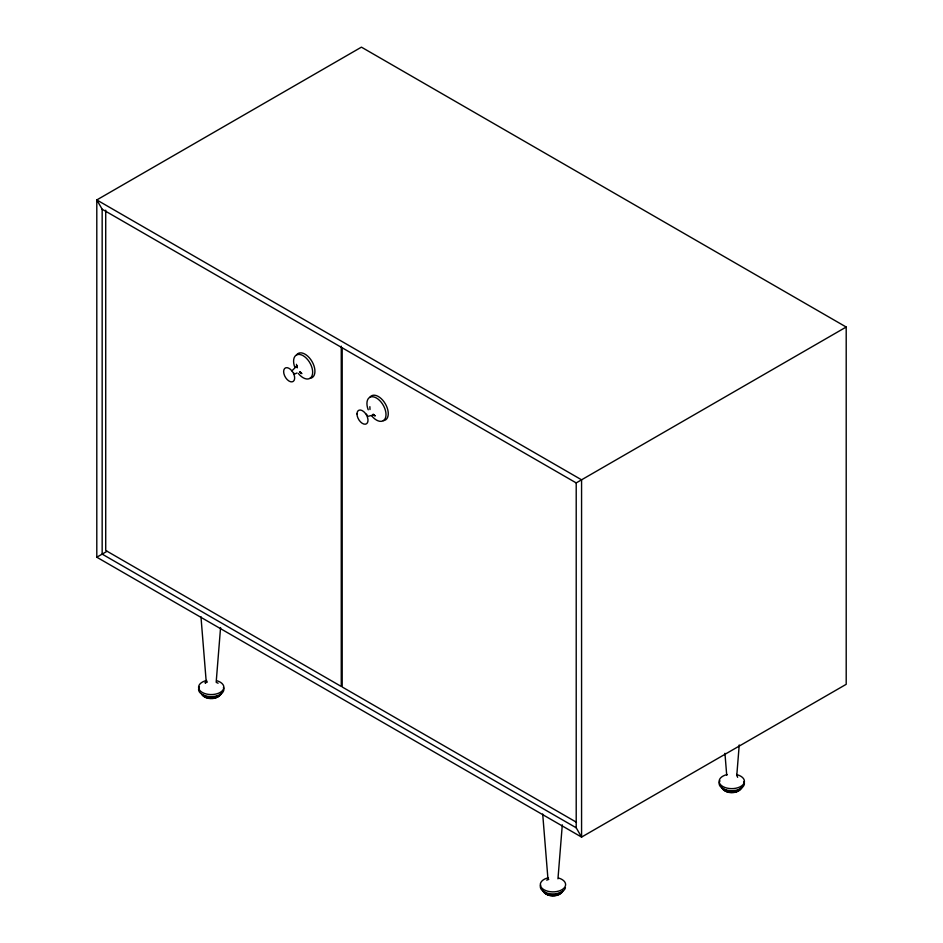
<?xml version="1.0" encoding="UTF-8"?>
<svg xmlns="http://www.w3.org/2000/svg" width="943" height="943" viewBox="0 0 943 943"><rect width="100%" height="100%" fill="white"/><g stroke="black" fill="none" stroke-linecap="round" stroke-linejoin="round"><path stroke-width="1.41" d="M216.23 681.541L220.568 627.543M557.961 878.841L562.299 824.842M739.229 744.958L736.766 775.606L736.66 774.403L737.638 777.338M205.562 682.932L206.93 681.706L204.973 682.838L207.024 682.072M291.906 370.858A7.78 4.491 60 0 1 291.906 381.868A7.78 4.491 60 0 1 283.643 371.589A7.78 4.491 60 0 1 291.906 370.858L297.033 365.766L296.656 367.181L296.515 364.328M96.799 557.207L96.799 199.94L361.428 47.15L846.201 327.032L846.201 684.312L581.572 837.089L96.799 557.207L106.936 551.349M576.208 482.91L576.208 827.789L581.572 837.089L581.572 479.822L96.799 199.94L102.162 209.228L576.208 482.91L846.201 327.032M294.97 373.911L297.01 372.956M368.312 416.264L374.23 414.79L372.827 414.413L375.231 415.969L373.44 414.378M546.704 880.137L548.767 879.371M300.888 372.45L299.473 372.072L301.878 373.617L300.098 372.037M216.206 682.343L218.104 683.239M576.456 822.249L342.191 686.987L342.191 348.191M576.208 827.789L102.162 554.107L102.162 209.228M296.762 365.495L297.234 367.841M724.943 753.304L726.723 775.311M542.696 814.009L547.918 878.534M200.965 616.71L206.175 681.235M369.868 406.669L369.998 409.533M341.26 346.175L341.26 686.457L105.722 550.464L105.722 210.195M221.841 692.386A10.75 6.2 0 0 1 212.906 697.537A10.75 6.2 0 0 1 201.649 694.225M742.389 786.45A10.75 6.2 0 0 1 733.454 791.601A10.75 6.2 0 0 1 722.197 788.289M561.981 892.09A10.75 6.2 0 0 1 543.392 891.524M220.025 694.284A8.9 5.139 0 0 1 212.623 698.551A8.9 5.139 0 0 1 203.299 695.804M221.216 693.4A10.114 5.835 0 0 1 212.812 698.256A10.114 5.835 0 0 1 202.215 695.132M216.737 696.311A10.114 5.835 0 0 1 214.179 696.995M208.615 697.054A10.114 5.835 0 0 1 206.01 696.417M204.867 695.946A10.114 5.835 0 0 1 202.934 694.755M560.425 893.575A8.9 5.139 0 0 1 545.03 893.104M562.959 890.699A10.114 5.835 0 0 1 552.433 895.614A10.114 5.835 0 0 1 542.862 890.086M561.45 891.889A10.114 5.835 0 0 1 555.91 894.294M546.598 893.245A10.114 5.835 0 0 1 543.946 891.359M740.561 788.348A8.9 5.139 0 0 1 733.159 792.615A8.9 5.139 0 0 1 723.835 789.88M741.764 787.464A10.114 5.835 0 0 1 731.238 792.379A10.114 5.835 0 0 1 721.666 786.851M740.255 788.654A10.114 5.835 0 0 1 737.285 790.375M736.059 790.764A10.114 5.835 0 0 1 725.403 790.01M724.377 789.468A10.114 5.835 0 0 1 722.762 788.124M216.973 680.775A12.648 7.296 0 0 1 220.768 692.068A12.648 7.296 0 0 1 200.871 691.467A12.648 7.296 0 0 1 206.694 680.469M223.444 687.459A12.648 7.296 0 0 1 210.572 696.641A12.648 7.296 0 0 1 199.421 686.728M558.704 878.074A12.648 7.296 0 0 1 562.511 889.367A12.648 7.296 0 0 1 542.602 888.766A12.648 7.296 0 0 1 548.437 877.768M565.446 887.787A12.648 7.296 0 0 1 550.547 893.811A12.648 7.296 0 0 1 540.645 884.994M737.509 774.84A12.648 7.296 0 0 1 741.316 786.132A12.648 7.296 0 0 1 721.419 785.531A12.648 7.296 0 0 1 727.242 774.533M743.98 781.523A12.648 7.296 0 0 1 731.108 790.705A12.648 7.296 0 0 1 719.969 780.792M368.206 409.792A13.497 7.792 60 0 1 374.819 397.239A13.497 7.792 60 0 1 385.864 416.393A13.497 7.792 60 0 1 371.695 415.839M369.845 397.298A13.968 8.063 60 0 1 385.381 403.91A13.968 8.063 60 0 1 383.341 420.661M293.697 372.898A2.487 1.438 60 0 1 293.933 374.053M294.864 367.44A13.497 7.792 60 0 1 301.465 354.898A13.497 7.792 60 0 1 312.522 374.041A13.497 7.792 60 0 1 298.353 373.499M296.503 354.957A13.968 8.063 60 0 1 312.039 361.558A13.968 8.063 60 0 1 309.988 378.32M366.403 414.118A2.487 1.438 60 0 1 367.039 415.238M356.996 413.942A7.78 4.491 60 0 0 365.247 424.209A7.78 4.491 60 0 0 365.247 413.199A7.78 4.491 60 0 0 356.996 413.942"/></g></svg>
